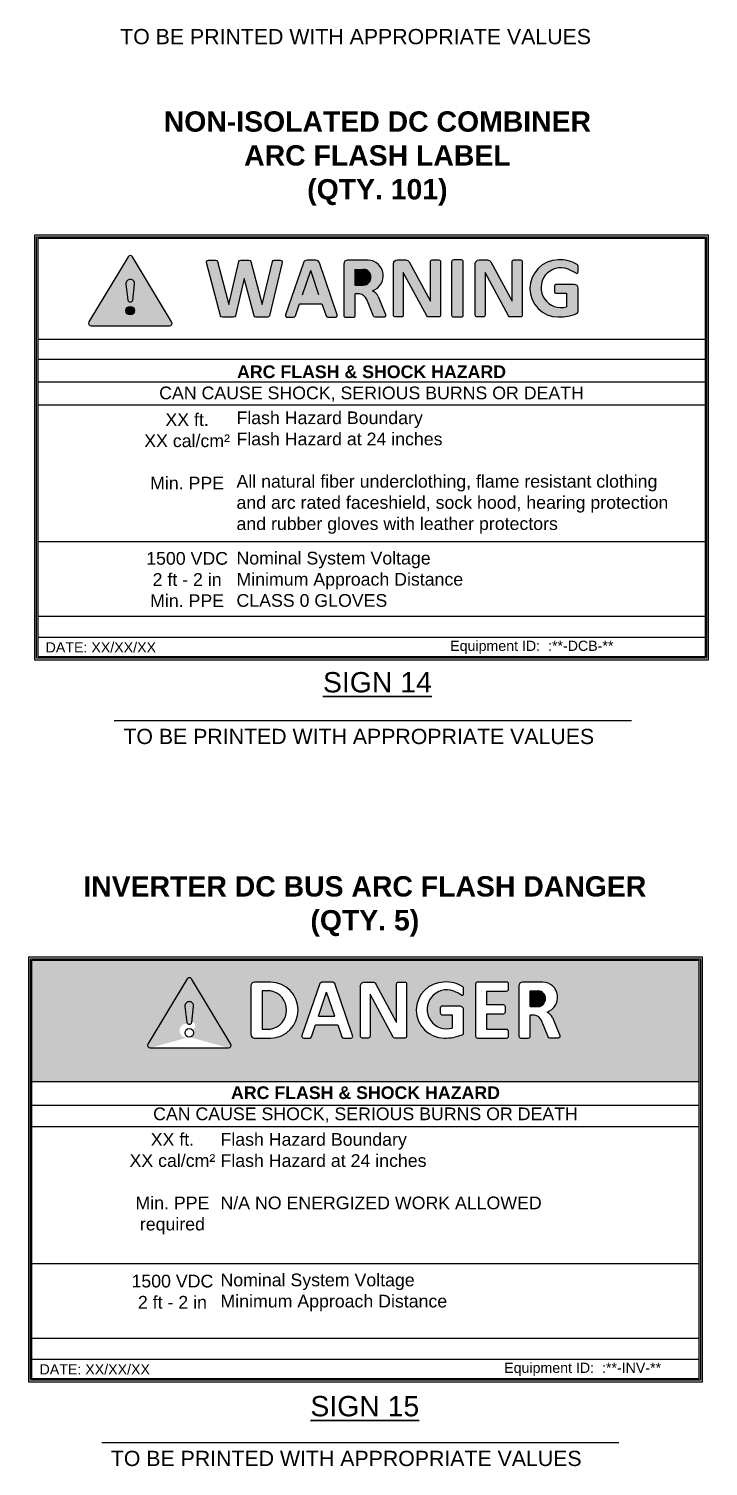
# Model space of a CAD drawing. Header units: feet. Extents: x -1522 to 1718, y -42 to 1309.
# Drawn here: x 1667.03 to 1670.94, y 1267.72 to 1275.98 of the extents above; entities that cross this region are included whole.
import ezdxf
from ezdxf.enums import TextEntityAlignment as Align

# ---------------------------------------------------------------- set-up
doc = ezdxf.new("R2010")
doc.units = ezdxf.units.FT
doc.header["$MEASUREMENT"] = 0
for name, color, linetype in [('ANNO-NOTE', 31, 'Continuous'), ('E-DETL', 7, 'Continuous'), ('G-ANNO-TEXT', 1, 'Continuous')]:
    doc.layers.add(name, color=color, linetype=linetype)
doc.styles.add('Strata 1_8', font='arial.ttf', dxfattribs={"height": 0.125})
doc.styles.add('Strata 3_32', font='arial.ttf', dxfattribs={"height": 0.09375})

# ---------------------------------------------------------------- blocks, each defined once
blk = doc.blocks.new('!')
at = {"color": 0}
for points in [[(-12.44763938310995, 15.19457651184812), (-12.68897185762393, 14.79386679357651, 0.5835277051761996), (-12.67558691006477, 14.77018054033408), (-12.19292196103682, 14.77018054033408, 0.5835277051761996), (-12.17953701347767, 14.79386679357651), (-12.42086948799164, 15.19457651184812, 0.5650934920842021)], [(-12.46109709578555, 15.02553026272227), (-12.44971901152084, 14.92733337236381, 0.3512251163769891), (-12.4342544355508, 14.91608612901144, 0.3512251163769887), (-12.41878985958076, 14.92733337236381), (-12.40741177531605, 15.02553026272227, 0.4292796023512654), (-12.4342544355508, 15.05498930455328, 0.4292796023512657)]]:
    blk.add_lwpolyline(points, format="xyb", close=True, dxfattribs=at)
blk.add_circle((-12.4342544355508, 14.86298015527347), 0.02642230596211448, dxfattribs=at)

msp = doc.modelspace()

# ---------------------------------------------------------------- hatches: boundary and pattern name
h = msp.add_hatch(color=256)
h.dxf.hatch_style = 1
h.paths.add_polyline_path([(1667.627070003746, 1274.667192791522, 0.5650934920842021), (1667.602069254066, 1274.667192791522), (1667.376685749252, 1274.292964826977, 0.5835277051761999), (1667.389186124095, 1274.270843930141), (1667.839953133716, 1274.270843930141, 0.5835277051761985), (1667.85245350856, 1274.292964826977)])
h.paths.add_polyline_path([(1667.629012195495, 1274.417610983123, -0.3512251163769934), (1667.61456962891, 1274.407107037768, -0.3512251163769851), (1667.600127062324, 1274.417610983123), (1667.589500922946, 1274.509318323201, -0.4292796023512577), (1667.61456962891, 1274.536830501615, -0.4292796023512729), (1667.639638334866, 1274.509318323201)], flags=16)
h.paths.add_polyline_path([(1667.639245760598, 1274.357510685214, -1), (1667.589893497214, 1274.357510685214, -1)], flags=16)
h = msp.add_hatch(color=256)
h.dxf.hatch_style = 1
h.paths.add_polyline_path([(1668.486808318317, 1274.633834201958, 0.4848352187946589), (1668.476021208724, 1274.647508493071), (1668.441881806444, 1274.647508493071, 0.3469508095474305), (1668.431094696847, 1274.638998967238), (1668.37208302048, 1274.392495830812), (1668.30701541324, 1274.639244834004, 0.3405612581913848), (1668.296290142203, 1274.647508493071), (1668.249777879835, 1274.647508493071, 0.3469508095474232), (1668.238990770242, 1274.638998967238), (1668.180059563911, 1274.392831969649), (1668.115080596337, 1274.639244834004, 0.3405612581913766), (1668.1043553253, 1274.647508493071), (1668.063935365746, 1274.647508493071, 0.4919124268131566), (1668.053210094709, 1274.633588335185), (1668.13377529052, 1274.32806946642, 0.3405612581913842), (1668.144500561557, 1274.319805807353), (1668.207738243429, 1274.319805807353, 0.3469508095474249), (1668.218525353022, 1274.328315333186), (1668.269685612689, 1274.542021590051), (1668.326104696731, 1274.32806946642, 0.3405612581913691), (1668.336829967768, 1274.319805807353), (1668.402881447219, 1274.319805807353, 0.3469508095474238), (1668.413668556816, 1274.328315333186)])
h = msp.add_hatch(color=256)
h.dxf.hatch_style = 1
h.paths.add_polyline_path([(1668.680833124232, 1274.647508493071), (1668.630043449441, 1274.647508493071, 0.321527449625395), (1668.609031194919, 1274.632438528402), (1668.507136617423, 1274.334486885141, 0.5143706367857402), (1668.517631773317, 1274.319805807353), (1668.55250812562, 1274.319805807353, 0.3215274496250227), (1668.563014252875, 1274.327340789691), (1668.586388648484, 1274.396381968857), (1668.716096629672, 1274.396381968857), (1668.739471025281, 1274.327340789691, 0.3215274496250233), (1668.74997715254, 1274.319805807353), (1668.793244800348, 1274.319805807353, 0.5143706367857402), (1668.803739956242, 1274.334486885141), (1668.701801292962, 1274.632567440384, 0.3198341797156803)])
h.paths.add_polyline_path([(1668.698719899501, 1274.447707785431), (1668.603765378659, 1274.447707785431), (1668.651242639076, 1274.587941830337)], flags=16)
h = msp.add_hatch(color=256)
h.dxf.hatch_style = 1
h.paths.add_polyline_path([(1668.981196468132, 1274.647508493071), (1668.863606416966, 1274.647508493071, 0.4142135623730887), (1668.841422600024, 1274.625324676125), (1668.841422600024, 1274.330811296611, 0.414213562373095), (1668.852514508497, 1274.319719388141), (1668.896391518549, 1274.319719388141, 0.4142135623730951), (1668.907483427021, 1274.330811296611), (1668.907483427021, 1274.45357665434), (1668.932262696191, 1274.45357665434, -0.2700858143856787), (1668.973572438965, 1274.42194213761), (1669.012124662204, 1274.326651348637, 0.3056018630329004), (1669.022406941443, 1274.319719388141), (1669.070898122143, 1274.319719388141, 0.5331213124278236), (1669.081163977764, 1274.335011611117), (1669.038364943175, 1274.43961537574, 0.1656677106191549), (1669.0062059144, 1274.472122218204, 0.8406290843556139)])
h.paths.add_polyline_path([(1668.907483427021, 1274.596297482057), (1668.955325032115, 1274.596297482057, -0.9167868988861881), (1668.954859980433, 1274.503872638349), (1668.907483427021, 1274.503872638349)], flags=16)
at = {"true_color": 0xff8000}
h = msp.add_hatch(color=30, dxfattribs=at)
h.dxf.hatch_style = 1
h.paths.add_polyline_path([(1668.907483427021, 1274.503872638349), (1668.954859980433, 1274.503872638349, 0.916786898886271), (1668.955325032115, 1274.596297482057), (1668.907483427021, 1274.596297482057)])
h = msp.add_hatch(color=256)
h.dxf.hatch_style = 1
h.paths.add_polyline_path([(1669.397369231865, 1274.637961888488, 0.414213562373095), (1669.386277323396, 1274.649053796958), (1669.34966968188, 1274.649053796958, 0.4142135623730951), (1669.338577773411, 1274.637961888488), (1669.338577773411, 1274.411985552134), (1669.216844415132, 1274.637410844632, 0.2755877858965014), (1669.197324888824, 1274.649053796958), (1669.149123144151, 1274.649053796958, 0.4142135623730951), (1669.126939327212, 1274.626869980012), (1669.126939327212, 1274.332356600505, 0.414213562373095), (1669.138031235685, 1274.321264692028), (1669.172205576451, 1274.321264692028, 0.4142135623730951), (1669.183297484917, 1274.332356600505), (1669.183297484917, 1274.577516986224), (1669.318534237453, 1274.327086168195, 0.2755877858965244), (1669.328294000603, 1274.321264692028), (1669.386277323396, 1274.321264692028, 0.4142135623730951), (1669.397369231865, 1274.332356600505)])
h = msp.add_hatch(color=256)
h.dxf.hatch_style = 1
h.paths.add_polyline_path([(1669.528070197292, 1274.637961888488, 0.4142135623730971), (1669.516978288819, 1274.649053796958), (1669.47220170909, 1274.649053796958, 0.4142135623730951), (1669.461109800617, 1274.637961888488), (1669.461109800617, 1274.332443019716, 0.414213562373095), (1669.47220170909, 1274.321351111247), (1669.516978288819, 1274.321351111247, 0.4142135623730951), (1669.528070197292, 1274.332443019716)])
h = msp.add_hatch(color=256)
h.dxf.hatch_style = 1
h.paths.add_polyline_path([(1669.866813073546, 1274.637961888488, 0.414213562373095), (1669.855721165073, 1274.649053796958), (1669.819113523565, 1274.649053796958, 0.4142135623730951), (1669.808021615092, 1274.637961888488), (1669.808021615092, 1274.411985552134), (1669.686288256809, 1274.637410844632, 0.2755877858965014), (1669.666768730502, 1274.649053796958), (1669.618566985831, 1274.649053796958, 0.4142135623730951), (1669.59638316889, 1274.626869980012), (1669.59638316889, 1274.332356600505, 0.414213562373095), (1669.607475077362, 1274.321264692028), (1669.641649418129, 1274.321264692028, 0.4142135623730951), (1669.652741326598, 1274.332356600505), (1669.652741326598, 1274.577516986224), (1669.787978079134, 1274.327086168195, 0.2755877858965244), (1669.797737842287, 1274.321264692028), (1669.855721165073, 1274.321264692028, 0.4142135623730951), (1669.866813073546, 1274.332356600505)])
h = msp.add_hatch(color=256)
h.dxf.hatch_style = 1
h.paths.add_polyline_path([(1670.072680953792, 1274.649053796958, 0.991455931191352), (1670.074092550072, 1274.321264692028, 0.1036643270414), (1670.17862912075, 1274.340272588473, 0.1992319266705913), (1670.187926868533, 1274.35093800089), (1670.187926868533, 1274.485860252781, 0.4142135623730952), (1670.165743051588, 1274.508044069727), (1670.062267744863, 1274.508044069727, 0.4142135623730951), (1670.05117583639, 1274.49695216125), (1670.05117583639, 1274.46844144909, 0.414213562373095), (1670.062267744863, 1274.457349540621), (1670.121020493018, 1274.457349540621), (1670.121020493018, 1274.380205647786, -1.401060763575967), (1670.129511165771, 1274.595634692071, -0.04549871222226169), (1670.176108880041, 1274.572470043174, 0.5646600172054975), (1670.187926868533, 1274.581060787276), (1670.187926868533, 1274.612862445777, 0.2084405245570952), (1670.182944467659, 1274.621996573615, 0.1570359095723354)])
h = msp.add_hatch(color=30, dxfattribs=at)
h.dxf.hatch_style = 1
h.paths.add_polyline_path([(1667.639638334866, 1274.509318323201, 0.4292796023512651), (1667.61456962891, 1274.536830501615, 0.4292796023512661), (1667.589500922946, 1274.509318323201), (1667.600127062324, 1274.417610983123, 0.3512251163769882), (1667.61456962891, 1274.407107037768, 0.3512251163769887), (1667.629012195495, 1274.417610983123)])
h = msp.add_hatch(color=30, dxfattribs=at)
h.dxf.hatch_style = 1
h.paths.add_polyline_path([(1668.651242639076, 1274.587941830337), (1668.603765378659, 1274.447707785431), (1668.698719899501, 1274.447707785431)])
h = msp.add_hatch(color=30, dxfattribs=at)
h.dxf.hatch_style = 1
h.paths.add_polyline_path([(1667.639245760598, 1274.357510685214, 1), (1667.589893497214, 1274.357510685214, 1)])
at = {"true_color": 0xff0000}
h = msp.add_hatch(color=1, dxfattribs=at)
h.dxf.hatch_style = 1
h.paths.add_polyline_path([(1667.049761249917, 1270.626799653458), (1667.049761249917, 1269.929653337159), (1670.881997370012, 1269.929653337159), (1670.881997370012, 1270.626799653458)])
edge = h.paths.add_edge_path(flags=16)
edge.add_arc((1669.978015783978, 1270.265878943784), 0.06960001973397013, 25.878581951200317, 63.505078572735215, ccw=False)
edge.add_line((1670.040636383284, 1270.296256950452), (1670.082652495404, 1270.193566701842))
edge.add_arc((1670.072574433016, 1270.189443223665), 0.01088900425914897, -90, 22.25211357300458, ccw=False)
edge.add_line((1670.072574433016, 1270.178554219404), (1670.02497030118, 1270.178554219404))
edge.add_arc((1670.02497030118, 1270.189443223665), 0.01088900425913208, 202.0270003182623, 270.00000000001745, ccw=False)
edge.add_line((1670.014876115609, 1270.185359373586), (1669.977029127946, 1270.278907008754))
edge.add_arc((1669.930102771908, 1270.259635063069), 0.05072958487670892, 22.32721554701731, 82.78384653012439)
edge.add_line((1669.936475064042, 1270.309962835468), (1669.912149081883, 1270.309962835468))
edge.add_line((1669.912149081887, 1270.309962835468), (1669.912149081887, 1270.18944322366))
edge.add_arc((1669.901260077622, 1270.189443223665), 0.01088900425913872, -89.99999999998249, 1.750777300912887e-11, ccw=False)
edge.add_line((1669.901260077622, 1270.178554219404), (1669.858185709441, 1270.178554219404))
edge.add_arc((1669.858185709443, 1270.189443223665), 0.01088900425915199, 179.9999999999825, 269.99999999998255, ccw=False)
edge.add_line((1669.847296705182, 1270.189443223665), (1669.847296705182, 1270.478569071775))
edge.add_arc((1669.869074713704, 1270.478569071768), 0.02177800851829735, 90, 179.9999999999913, ccw=False)
edge.add_line((1669.869074713704, 1270.50034708029), (1669.984513690801, 1270.50034708029))
edge.add_arc((1669.981769025049, 1270.412116224113), 0.08827353608084774, -71.98731128699501, 88.21823028744979, ccw=False)
edge = h.paths.add_edge_path(flags=0)
edge.add_line((1669.958658976302, 1270.359338755362), (1669.912149081883, 1270.359338755362))
edge.add_line((1669.912149081887, 1270.359338755362), (1669.912149081887, 1270.450072871988))
edge.add_line((1669.912149081887, 1270.450072871986), (1669.959115520805, 1270.450072871986))
edge.add_arc((1669.954940788008, 1270.404725670974), 0.04553896170644657, -85.31667165561151, 84.74008914864658, ccw=False)
edge = h.paths.add_edge_path(flags=16)
edge.add_line((1669.776794057067, 1270.448661561079), (1669.663124809555, 1270.448661561079))
edge.add_line((1669.663124809555, 1270.448661561079), (1669.663124809555, 1270.369320735854))
edge.add_line((1669.663124809555, 1270.369320735851), (1669.759311630837, 1270.369320735851))
edge.add_arc((1669.759311630838, 1270.35843173159), 0.0108890042591354, -1.750777300912887e-11, 90, ccw=False)
edge.add_line((1669.770200635096, 1270.35843173159), (1669.770200635096, 1270.329256825))
edge.add_arc((1669.759311630838, 1270.329256825003), 0.0108890042591354, -90, 0, ccw=False)
edge.add_line((1669.759311630838, 1270.318367820742), (1669.663124809555, 1270.318367820742))
edge.add_line((1669.663124809555, 1270.318367820742), (1669.663124809555, 1270.22810780078))
edge.add_line((1669.663124809555, 1270.228107800779), (1669.776794057067, 1270.228107800779))
edge.add_arc((1669.776794057067, 1270.217218796518), 0.01088900425913872, 0, 90, ccw=False)
edge.add_line((1669.787683061328, 1270.217218796518), (1669.787683061328, 1270.18944322366))
edge.add_arc((1669.776794057067, 1270.189443223665), 0.01088900425913872, -89.99999999998249, 1.750777300912887e-11, ccw=False)
edge.add_line((1669.776794057067, 1270.178554219404), (1669.609129156191, 1270.178554219404))
edge.add_arc((1669.609129156193, 1270.189443223665), 0.01088900425913872, 179.9999999999825, 269.99999999998255, ccw=False)
edge.add_line((1669.598240151929, 1270.189443223665), (1669.598240151929, 1270.489458076035))
edge.add_arc((1669.609129156193, 1270.489458076036), 0.01088900425913872, 90.00000000001751, 180.0000000000175, ccw=False)
edge.add_line((1669.609129156193, 1270.50034708029), (1669.776794057069, 1270.50034708029))
edge.add_arc((1669.776794057067, 1270.489458076036), 0.01088900425913872, -1.750777300912887e-11, 89.99999999998249, ccw=False)
edge.add_line((1669.787683061328, 1270.489458076036), (1669.787683061328, 1270.45955056534))
edge.add_arc((1669.776794057067, 1270.459550565333), 0.0108890042591354, -90, 0, ccw=False)
edge = h.paths.add_edge_path(flags=16)
edge.add_line((1669.530005195535, 1270.340138834595), (1669.530005195535, 1270.207684714612))
edge.add_arc((1669.512824524802, 1270.213448495108), 0.01812171659472405, 296.38395404741226, 341.45439989246427, ccw=False)
edge.add_arc((1669.425047526303, 1270.432716493268), 0.254253070150118, 268.4687310041255, 292.1422853785791, ccw=False)
edge.add_arc((1669.418940994157, 1270.339456595429), 0.1609038458408837, 90.73837430910271, 269.7551015762806, ccw=False)
edge.add_arc((1669.429746583563, 1270.31898802721), 0.1818157793182544, 58.363567936785216, 94.062008043687, ccw=False)
edge.add_arc((1669.517271928933, 1270.463689689007), 0.01278313972927625, 5.062831684109085, 52.15953142980521, ccw=False)
edge.add_line((1669.530005195535, 1270.464817777268), (1669.530005195535, 1270.43216199908))
edge.add_arc((1669.521660897302, 1270.432879932697), 0.008375126364284363, 247.11083023775342, 355.0824489666762, ccw=False)
edge.add_arc((1669.370835861191, 1270.185700144872), 0.2812814338966109, 58.35693592699909, 68.77728622288635)
edge.add_arc((1669.432150624605, 1270.343593327219), 0.1119009236724651, 68.77729214339439, 286.708663276407)
edge.add_line((1669.464322737927, 1270.236416968618), (1669.464322737927, 1270.312149668709))
edge.add_line((1669.464322737927, 1270.312149668715), (1669.406644753425, 1270.312149668715))
edge.add_arc((1669.406644753421, 1270.323038672969), 0.01088900425915199, 179.9999999999825, 269.99999999998255, ccw=False)
edge.add_line((1669.395755749163, 1270.323038672969), (1669.395755749163, 1270.35102783885))
edge.add_arc((1669.406644753421, 1270.351027838856), 0.01088900425914867, 90, 180.0000000000175, ccw=False)
edge.add_line((1669.406644753421, 1270.36191684311), (1669.508227187012, 1270.36191684311))
edge.add_arc((1669.508227187012, 1270.340138834595), 0.02177800851829403, 0, 90, ccw=False)
edge = h.paths.add_edge_path(flags=16)
edge.add_arc((1669.191681554086, 1270.189443223665), 0.01088900425915199, -89.99999999998249, 1.750777300912887e-11, ccw=False)
edge.add_line((1669.191681554086, 1270.178554219404), (1669.134758919857, 1270.178554219404))
edge.add_arc((1669.134758919852, 1270.189443223665), 0.01088900425913872, 208.3697744582106, 270.00000000001745, ccw=False)
edge.add_line((1669.125177691985, 1270.184269203338), (1668.992414824517, 1270.430118891987))
edge.add_line((1668.992414824519, 1270.430118891992), (1668.992414824519, 1270.189443223666))
edge.add_arc((1668.981525820258, 1270.189443223665), 0.01088900425914867, 270, 359.99999999998255, ccw=False)
edge.add_line((1668.981525820258, 1270.178554219404), (1668.947976630493, 1270.178554219404))
edge.add_arc((1668.947976630494, 1270.189443223665), 0.01088900425915199, 179.9999999999825, 269.99999999998255, ccw=False)
edge.add_line((1668.937087626236, 1270.189443223665), (1668.937087626236, 1270.478569071775))
edge.add_arc((1668.958865634755, 1270.478569071768), 0.02177800851829735, 90, 179.9999999999913, ccw=False)
edge.add_line((1668.958865634755, 1270.50034708029), (1669.006185625211, 1270.50034708029))
edge.add_arc((1669.00618562521, 1270.478569071768), 0.02177800851830398, 28.369774458228278, 90.00000000000881, ccw=False)
edge.add_line((1669.025348080944, 1270.488917112415), (1669.144854571668, 1270.267615523376))
edge.add_line((1669.14485457167, 1270.267615523378), (1669.14485457167, 1270.489458076029))
edge.add_arc((1669.155743575928, 1270.489458076036), 0.01088900425914867, 90, 180, ccw=False)
edge.add_line((1669.155743575928, 1270.50034708029), (1669.191681554083, 1270.50034708029))
edge.add_arc((1669.191681554086, 1270.489458076036), 0.01088900425915199, -1.750777300912887e-11, 89.99999999998249, ccw=False)
edge.add_line((1669.202570558344, 1270.489458076036), (1669.202570558344, 1270.189443223667))
edge = h.paths.add_edge_path(flags=16)
edge.add_line((1668.611411421309, 1270.178554219404), (1668.645649780717, 1270.178554219404))
edge.add_arc((1668.645649780716, 1270.189443223665), 0.01088900425914867, 270, 341.2960942470835)
edge.add_line((1668.655963719455, 1270.185951364349), (1668.67891052739, 1270.253729573662))
edge.add_line((1668.678910527389, 1270.253729573661), (1668.806245761294, 1270.253729573661))
edge.add_line((1668.806245761294, 1270.253729573661), (1668.829192569229, 1270.185951364349))
edge.add_arc((1668.839506507964, 1270.189443223665), 0.01088900425915201, 198.7039057529495, 270)
edge.add_line((1668.839506507964, 1270.178554219404), (1668.881982660966, 1270.178554219404))
edge.add_arc((1668.881982660969, 1270.189443223665), 0.01088900425915199, 270, 378.879837520781)
edge.add_line((1668.892285829039, 1270.192966736328), (1668.792211929086, 1270.485594505848))
edge.add_arc((1668.771627330934, 1270.478484233418), 0.02177800851829375, 19.0557883172336, 90)
edge.add_line((1668.771627330934, 1270.500262241941), (1668.721766751345, 1270.500262241941))
edge.add_arc((1668.721766751347, 1270.478484233418), 0.02177800851829403, 90, 161.2960942470393)
edge.add_line((1668.701138873865, 1270.485467952042), (1668.601108253237, 1270.192966736323))
edge.add_arc((1668.611411421309, 1270.189443223665), 0.01088900425914992, 161.120162479252, 270)
h.paths.add_polyline_path([(1668.789186903534, 1270.304116487393), (1668.695969385146, 1270.304116487393), (1668.742578144342, 1270.441785231792)], flags=0)
edge = h.paths.add_edge_path(flags=16)
edge.add_line((1668.421374498703, 1270.178554219404), (1668.328550614783, 1270.178554219404))
edge.add_arc((1668.328550614784, 1270.200332227919), 0.02177800851829735, 180.0000000000087, 270, ccw=False)
edge.add_line((1668.306772606262, 1270.200332227919), (1668.306772606262, 1270.47856907177))
edge.add_arc((1668.328550614784, 1270.478569071768), 0.02177800851829735, 90, 179.9999999999913, ccw=False)
edge.add_line((1668.328550614784, 1270.50034708029), (1668.421374498704, 1270.50034708029))
edge.add_arc((1668.417706623204, 1270.339450649843), 0.1609382323757249, -88.69408294328349, 88.69408294328349, ccw=False)
edge = h.paths.add_edge_path(flags=0)
edge.add_line((1668.420737826444, 1270.2295700147), (1668.371749495102, 1270.2295700147))
edge.add_line((1668.371749495102, 1270.2295700147), (1668.371749495102, 1270.449331284993))
edge.add_line((1668.371749495102, 1270.449331284995), (1668.420737826443, 1270.449331284995))
edge.add_arc((1668.401017141743, 1270.339450649843), 0.1116362816707246, -79.82523709374772, 79.82523709374772, ccw=False)
edge = h.paths.add_edge_path(flags=16)
edge.add_line((1668.179188400984, 1270.122199290082), (1667.728421391358, 1270.122199290082))
edge.add_arc((1667.728421391359, 1270.136791678734), 0.01459238865299536, 148.9410172079922, 270, ccw=False)
edge.add_line((1667.715921016515, 1270.144320186911), (1667.941304521328, 1270.518548151458))
edge.add_arc((1667.953804896169, 1270.511019643279), 0.01459238865299608, 31.05898279201898, 148.9410172079811, ccw=False)
edge.add_line((1667.966305271013, 1270.518548151463), (1668.191688775825, 1270.144320186915))
edge.add_arc((1668.179188400984, 1270.136791678734), 0.01459238865299437, -90, 31.058982792007782, ccw=False)
edge = h.paths.add_edge_path(flags=0)
edge.add_line((1667.978873602133, 1270.360673683134), (1667.968247462759, 1270.268966343062))
edge.add_arc((1667.954471844459, 1270.272726357455), 0.01427954367934035, 267.32293760206926, 344.73316138018583, ccw=False)
edge.add_arc((1667.953137947883, 1270.272726357455), 0.0142795436793473, 195.2668386199461, 272.6770623958107, ccw=False)
edge.add_line((1667.939362329584, 1270.268966343064), (1667.92873619021, 1270.360673683136))
edge.add_arc((1667.954340234352, 1270.362520855509), 0.02567058866001011, 91.1949411234346, 184.1263847761461, ccw=False)
edge.add_arc((1667.953269557991, 1270.362520855509), 0.02567058866002175, -4.126384776122393, 88.80505887678049, ccw=False)
edge = h.paths.add_edge_path(flags=0)
edge.add_arc((1667.953804896169, 1270.208866045155), 0.02467613169327638, 0, 360)
h = msp.add_hatch(color=1, dxfattribs=at)
h.dxf.hatch_style = 1
h.paths.add_polyline_path([(1667.715921016515, 1270.144320186911, 0.5835277051761988), (1667.728421391359, 1270.122199290082), (1667.953804896169, 1270.184189913466, -1.504682447519504), (1667.953287073335, 1270.258447592473, -0.3410683068069452), (1667.939362329584, 1270.268966343064), (1667.928992202636, 1270.358464205367, -0.9909951817560143), (1667.979610733466, 1270.367035387221), (1667.967322588385, 1270.271082781625, -1.400237043736907), (1667.953547196114, 1270.233540831191, -1.005235422047845), (1667.953804896169, 1270.184189913466), (1668.179188400984, 1270.122199290082, 0.5835277051761947), (1668.191688775827, 1270.144320186911), (1667.966305271013, 1270.518548151463, 0.5650934920842025), (1667.94130452133, 1270.518548151463)])
h = msp.add_hatch(color=1, dxfattribs=at)
h.dxf.hatch_style = 1
h.paths.add_polyline_path([(1667.940287203957, 1270.271082781625, 0.9609664766857464), (1667.968742266476, 1270.273236674125), (1667.978873602133, 1270.360673683134, 0.4292796023512655), (1667.953804896169, 1270.388185861549, 0.4551860429168517), (1667.928992202636, 1270.358464205367)])
h = msp.add_hatch(color=1, dxfattribs=at)
h.dxf.hatch_style = 1
h.paths.add_polyline_path([(1668.371749495102, 1270.447182094859), (1668.371749495102, 1270.231719204828, 1.30791829898307)])
h = msp.add_hatch(color=1, dxfattribs=at)
h.dxf.hatch_style = 1
h.paths.add_polyline_path([(1668.695969385146, 1270.304116487393), (1668.789186903534, 1270.304116487393), (1668.742578144342, 1270.441785231792)])
h = msp.add_hatch(color=1, dxfattribs=at)
h.dxf.hatch_style = 1
h.paths.add_polyline_path([(1669.912149081887, 1270.359338755362), (1669.958658976302, 1270.359338755362, 0.9167868988863644), (1669.9591155208, 1270.450072871986), (1669.912149081887, 1270.450072871986)])

# ---------------------------------------------------------------- linework, layer by layer
for points in [[(1668.269685612689, 1274.542021590059), (1668.218525353022, 1274.3283153332, -0.3469508095474652), (1668.207738243429, 1274.31980580736), (1668.144500561557, 1274.31980580736, -0.3405612581914016), (1668.13377529052, 1274.328069466427), (1668.053210094709, 1274.633588335192, -0.4919124268132005), (1668.063935365746, 1274.647508493078), (1668.1043553253, 1274.647508493078, -0.3405612581914016), (1668.115080596337, 1274.639244834018), (1668.180059563911, 1274.392831969656), (1668.238990770242, 1274.638998967245, -0.3469508095474652), (1668.249777879835, 1274.647508493078), (1668.296290142203, 1274.647508493078, -0.3405612581914016), (1668.30701541324, 1274.639244834018), (1668.37208302048, 1274.392495830819), (1668.431094696847, 1274.638998967245, -0.3469508095474652), (1668.441881806444, 1274.647508493078), (1668.476021208724, 1274.647508493078, -0.4848352187947242), (1668.486808318317, 1274.633834201965), (1668.413668556816, 1274.3283153332, -0.3469508095474652), (1668.402881447219, 1274.31980580736), (1668.336829967768, 1274.31980580736, -0.3405612581914016), (1668.326104696731, 1274.328069466427)], [(1669.183297484917, 1274.577516986231), (1669.183297484917, 1274.332356600512, -0.414213562373095), (1669.172205576451, 1274.321264692043), (1669.138031235685, 1274.321264692043, -0.414213562373095), (1669.126939327212, 1274.332356600512), (1669.126939327212, 1274.626869980019, -0.414213562373095), (1669.149123144151, 1274.649053796965), (1669.197324888824, 1274.649053796965, -0.2755877858965017), (1669.216844415132, 1274.637410844639), (1669.338577773411, 1274.411985552141), (1669.338577773411, 1274.637961888496, -0.414213562373095), (1669.34966968188, 1274.649053796965), (1669.386277323396, 1274.649053796965, -0.414213562373095), (1669.397369231865, 1274.637961888496), (1669.397369231865, 1274.332356600512, -0.414213562373095), (1669.386277323396, 1274.321264692043), (1669.328294000603, 1274.321264692043, -0.275587785896555), (1669.318534237453, 1274.327086168202)], [(1669.461109800617, 1274.637961888496), (1669.461109800617, 1274.332443019731, 0.414213562373095), (1669.47220170909, 1274.321351111254), (1669.516978288819, 1274.321351111254, 0.414213562373095), (1669.528070197292, 1274.332443019731), (1669.528070197292, 1274.637961888496, 0.414213562373095), (1669.516978288819, 1274.649053796965), (1669.47220170909, 1274.649053796965, 0.414213562373095)], [(1669.652741326598, 1274.577516986231), (1669.652741326598, 1274.332356600512, -0.414213562373095), (1669.641649418129, 1274.321264692043), (1669.607475077362, 1274.321264692043, -0.414213562373095), (1669.59638316889, 1274.332356600512), (1669.59638316889, 1274.626869980019, -0.414213562373095), (1669.618566985831, 1274.649053796965), (1669.666768730502, 1274.649053796965, -0.2755877858965017), (1669.686288256809, 1274.637410844639), (1669.808021615092, 1274.411985552141), (1669.808021615092, 1274.637961888496, -0.414213562373095), (1669.819113523565, 1274.649053796965), (1669.855721165073, 1274.649053796965, -0.414213562373095), (1669.866813073546, 1274.637961888496), (1669.866813073546, 1274.332356600512, -0.414213562373095), (1669.855721165073, 1274.321264692043), (1669.797737842287, 1274.321264692043, -0.275587785896555), (1669.787978079134, 1274.327086168202)]]:
    msp.add_lwpolyline(points, format="xyb", close=True)
for points in [[(1668.716096629672, 1274.396381968864), (1668.739471025281, 1274.327340789699, 0.3215274496250931), (1668.74997715254, 1274.31980580736), (1668.793244800348, 1274.31980580736, 0.513400270700037), (1668.803750927611, 1274.334454641975), (1668.701845378746, 1274.632438528409, 0.3215274496250078), (1668.680833124232, 1274.647508493078), (1668.630043449441, 1274.647508493078, 0.3215274496250168), (1668.609031194919, 1274.632438528409), (1668.507125646054, 1274.334454641975, 0.513400270700037), (1668.517631773317, 1274.31980580736), (1668.55250812562, 1274.31980580736, 0.3215274496250931), (1668.563014252875, 1274.327340789699), (1668.586388648484, 1274.396381968864)], [(1668.981196468132, 1274.647508493078), (1668.863606416966, 1274.647508493078, 0.4142135623730806), (1668.841422600024, 1274.625324676133), (1668.841422600024, 1274.330811296625, 0.414213562373095), (1668.852514508497, 1274.319719388149), (1668.896391518549, 1274.319719388149, 0.414213562373095), (1668.907483427021, 1274.330811296625), (1668.907483427021, 1274.453576654348)], [(1669.038364943175, 1274.439615375747), (1669.081163977764, 1274.335011611124, -0.533121312427826), (1669.070898122143, 1274.319719388149), (1669.022406941443, 1274.319719388149, -0.3056018630328972), (1669.012124662204, 1274.326651348644), (1668.973572438965, 1274.421942137617)], [(1670.187926868533, 1274.350938000897), (1670.187926868533, 1274.485860252788, 0.4142135623730806), (1670.165743051588, 1274.508044069734), (1670.062267744863, 1274.508044069734, 0.414213562373095), (1670.05117583639, 1274.496952161257), (1670.05117583639, 1274.468441449098, 0.414213562373095), (1670.062267744863, 1274.457349540628), (1670.121020493018, 1274.457349540628), (1670.121020493018, 1274.380205647793)]]:
    msp.add_lwpolyline(points, format="xyb")
for points in [[(1668.907483427021, 1274.503872638356), (1668.907483427021, 1274.596297482064)], [(1670.187926868533, 1274.579598164309), (1670.187926868533, 1274.612862445792)], [(1668.603765378659, 1274.447707785438), (1668.651242639076, 1274.587941830344)], [(1668.698719899501, 1274.447707785438), (1668.651242639076, 1274.587941830344)], [(1668.907483427021, 1274.503872638356), (1668.954859980433, 1274.503872638356)], [(1668.932262696191, 1274.453576654348), (1668.907483427021, 1274.453576654348)], [(1668.586388648484, 1274.396381968864), (1668.716096629672, 1274.396381968864)], [(1667.084625654836, 1274.194274365203), (1670.916861774931, 1274.194274365203)], [(1667.049761249917, 1269.929653337166), (1670.881997370012, 1269.929653337166)]]:
    msp.add_lwpolyline(points)
at = {"color": 1, "true_color": 0xff0000}
for points in [[(1668.306772606262, 1270.478569071783), (1668.306772606262, 1270.200332227926, 0.414213562373095), (1668.328550614784, 1270.178554219411), (1668.421374498703, 1270.178554219411, 0.9774633063277478), (1668.421374498703, 1270.500347080298), (1668.328550614784, 1270.500347080298, 0.414213562373095)], [(1668.992414824519, 1270.430118891999), (1668.992414824519, 1270.189443223672, -0.414213562373095), (1668.981525820258, 1270.178554219411), (1668.947976630494, 1270.178554219411, -0.414213562373095), (1668.937087626236, 1270.189443223672), (1668.937087626236, 1270.478569071783, -0.414213562373095), (1668.958865634755, 1270.500347080298), (1669.00618562521, 1270.500347080298, -0.2755877858965017), (1669.025348080944, 1270.48891711243), (1669.14485457167, 1270.267615523392), (1669.14485457167, 1270.489458076044, -0.414213562373095), (1669.155743575928, 1270.500347080298), (1669.191681554086, 1270.500347080298, -0.414213562373095), (1669.202570558344, 1270.489458076044), (1669.202570558344, 1270.189443223672, -0.414213562373095), (1669.191681554086, 1270.178554219411), (1669.134758919852, 1270.178554219411, -0.275587785896555), (1669.125177691985, 1270.184269203345)], [(1669.663124809555, 1270.318367820749), (1669.759311630838, 1270.318367820749, 0.414213562373095), (1669.770200635096, 1270.32925682501), (1669.770200635096, 1270.358431731597, 0.414213562373095), (1669.759311630838, 1270.369320735858), (1669.663124809555, 1270.369320735858), (1669.663124809555, 1270.448661561087), (1669.776794057067, 1270.448661561087, 0.4142135623731974), (1669.787683061328, 1270.459550565341), (1669.787683061328, 1270.489458076044, 0.414213562373095), (1669.776794057067, 1270.500347080298), (1669.609129156193, 1270.500347080298, 0.4142135623730639), (1669.598240151929, 1270.489458076044), (1669.598240151929, 1270.189443223672, 0.414213562373095), (1669.609129156193, 1270.178554219411), (1669.776794057067, 1270.178554219411, 0.414213562373095), (1669.787683061328, 1270.189443223672), (1669.787683061328, 1270.217218796533, 0.4142135623731974), (1669.776794057067, 1270.228107800786), (1669.663124809555, 1270.228107800786)], [(1668.371749495102, 1270.449331285002), (1668.371749495102, 1270.229570014707), (1668.420737826444, 1270.229570014707, 0.8365040559561081), (1668.420737826444, 1270.449331285002)]]:
    msp.add_lwpolyline(points, format="xyb", close=True, dxfattribs=at)
for points in [[(1668.806245761294, 1270.253729573676), (1668.829192569228, 1270.185951364357, 0.3215274496250931), (1668.839506507964, 1270.178554219411), (1668.881982660969, 1270.178554219411, 0.513400270700037), (1668.892296599708, 1270.192935082981), (1668.792255208409, 1270.485467952049, 0.3215274496250078), (1668.771627330934, 1270.500262241948), (1668.721766751347, 1270.500262241948, 0.3215274496250168), (1668.701138873865, 1270.485467952049), (1668.601097482569, 1270.192935082981, 0.513400270700037), (1668.611411421309, 1270.178554219411), (1668.645649780716, 1270.178554219411, 0.3215274496250931), (1668.655963719455, 1270.185951364357), (1668.678910527389, 1270.253729573676)], [(1669.984513690797, 1270.500347080298), (1669.869074713704, 1270.500347080298, 0.4142135623730806), (1669.847296705182, 1270.478569071783), (1669.847296705182, 1270.189443223672, 0.414213562373095), (1669.858185709443, 1270.178554219411), (1669.901260077622, 1270.178554219411, 0.414213562373095), (1669.912149081887, 1270.189443223672), (1669.912149081887, 1270.309962835482)], [(1669.530005195535, 1270.207684714623), (1669.530005195535, 1270.340138834602, 0.4142135623730806), (1669.508227187012, 1270.361916843117), (1669.406644753421, 1270.361916843117, 0.414213562373095), (1669.395755749163, 1270.351027838863), (1669.395755749163, 1270.323038672977, 0.414213562373095), (1669.406644753421, 1270.312149668723), (1669.464322737927, 1270.312149668723), (1669.464322737927, 1270.236416968625)], [(1670.040636383284, 1270.296256950459), (1670.082652495406, 1270.193566701847, -0.533121312427826), (1670.072574433016, 1270.178554219411), (1670.02497030118, 1270.178554219411, -0.3056018630328972), (1670.014876115609, 1270.1853593736), (1669.977029127949, 1270.278907008767)]]:
    msp.add_lwpolyline(points, format="xyb", dxfattribs=at)
for points in [[(1668.695969385146, 1270.304116487408), (1668.742578144342, 1270.441785231799)], [(1668.789186903534, 1270.304116487408), (1668.742578144342, 1270.441785231799)], [(1669.530005195535, 1270.432161999094), (1669.530005195535, 1270.464817777282)], [(1669.912149081887, 1270.359338755369), (1669.912149081887, 1270.450072871993)], [(1669.912149081887, 1270.450072871993), (1669.9591155208, 1270.450072871993)], [(1668.695969385146, 1270.304116487408), (1668.789186903534, 1270.304116487408)], [(1669.912149081887, 1270.359338755369), (1669.958658976302, 1270.359338755369)], [(1669.936475064042, 1270.309962835482), (1669.912149081887, 1270.309962835482)], [(1668.678910527389, 1270.253729573676), (1668.806245761294, 1270.253729573676)]]:
    msp.add_lwpolyline(points, dxfattribs=at)
for centre, radius, start, end in [((1668.951072507924, 1274.550105287532), 0.04638752847356552, 274.6833282665364, 84.74008920110087), ((1668.978400658656, 1274.557633555224), 0.08991841304614637, 288.0126886298402, 88.21823032513383), ((1670.07479311206, 1274.485165300873), 0.1639021060375633, 90.73837428707064, 269.7551016524184), ((1670.088248888951, 1274.489379115962), 0.1139860701378292, 68.75447087418804, 286.708663315444), ((1670.08580005134, 1274.464315324162), 0.1852037096154291, 58.36356797505349, 94.06200798635315), ((1670.025791620275, 1274.328543757917), 0.286522793560323, 58.35694190878902, 68.76821323759962), ((1670.174956331997, 1274.611713336882), 0.01302133900188218, 5.062831758302914, 52.15953149716244), ((1670.179427083796, 1274.580329475792), 0.008531187320376813, 247.1108302964417, 355.082448920083), ((1668.925771663642, 1274.402311081139), 0.0516748730041277, 22.32721550390681, 82.78384658803377), ((1668.974577480203, 1274.408671309472), 0.07089693695658032, 25.87858194828256, 63.50507849733076), ((1670.170426055545, 1274.356809182892), 0.01845939417650418, 296.3839540763351, 341.454399840999), ((1670.081013432493, 1274.580162990859), 0.2589907869904448, 268.4687310227188, 292.142285356584)]:
    msp.add_arc(centre, radius, start, end)
for centre, radius, start, end in [((1669.418940994157, 1270.339456595436), 0.1609038458408836, 90.73837428707064, 269.7551016524184), ((1669.429746583563, 1270.318988027218), 0.1818157793182424, 58.36356797505349, 94.06200798635315), ((1669.517271928933, 1270.463689689014), 0.0127831397292757, 5.062831758302914, 52.15953149716244), ((1669.981769025049, 1270.41211622412), 0.08827353608084929, 288.0126886298402, 88.21823032513383), ((1669.432150624605, 1270.343593327233), 0.1119009236724637, 68.75447087418804, 286.708663315444), ((1669.370835886351, 1270.185700129382), 0.2812814338966679, 58.35694190878902, 68.76821323759962), ((1669.521660897302, 1270.432879932704), 0.008375126364288535, 247.1108302964417, 355.082448920083), ((1669.954940788008, 1270.404725670988), 0.0455389617064444, 274.6833282665364, 84.74008920110087), ((1669.930102771908, 1270.259635063077), 0.0507295848767058, 22.32721550390681, 82.78384658803377), ((1669.978015783978, 1270.265878943798), 0.06960001973396264, 25.87858194828256, 63.50507849733076), ((1669.425047526303, 1270.432716493276), 0.2542530701501118, 268.4687310227188, 292.142285356584), ((1669.512824524802, 1270.213448495116), 0.01812171659473137, 296.3839540763351, 341.454399840999)]:
    msp.add_arc(centre, radius, start, end, dxfattribs=at)
at = {"layer": 'E-DETL'}
for p, q in [((1667.523060659867, 1272.002883892949), (1670.493615208659, 1272.002883892949)), ((1667.450902430101, 1267.85511553251), (1670.421456978886, 1267.85511553251))]:
    msp.add_line(p, q, dxfattribs=at)
for points in [[(1667.066282878619, 1274.792910790128), (1670.935204551148, 1274.792910790128), (1670.935204551148, 1272.350051454813), (1667.066282878619, 1272.350051454813)], [(1667.076829760234, 1274.78236390851), (1670.924657669533, 1274.78236390851), (1670.924657669533, 1272.360598336431), (1667.076829760234, 1272.360598336431)], [(1667.084625654836, 1274.774568013911), (1670.916861774931, 1274.774568013911), (1670.916861774931, 1272.368394231037), (1667.084625654836, 1272.368394231037)], [(1667.031418473696, 1270.645142429689), (1670.900340146229, 1270.645142429689), (1670.900340146229, 1268.202283094374), (1667.031418473696, 1268.202283094374)], [(1667.041965355311, 1270.634595548071), (1670.88979326461, 1270.634595548071), (1670.88979326461, 1268.212829975992), (1667.041965355311, 1268.212829975992)], [(1667.049761249917, 1270.626799653465), (1670.881997370012, 1270.626799653465), (1670.881997370012, 1268.220625870591), (1667.049761249917, 1268.220625870591)]]:
    msp.add_lwpolyline(points, close=True, dxfattribs=at)
for points in [[(1667.084625654836, 1274.079633977773), (1670.916861774931, 1274.079633977773)], [(1667.084625654836, 1273.947792512051), (1670.916861774931, 1273.947792512051)], [(1667.084625654836, 1273.816236722806), (1670.916861774931, 1273.816236722806)], [(1667.084625654836, 1273.032099200062), (1670.916861774931, 1273.032099200062)], [(1667.084625654836, 1272.601828653452), (1670.916861774931, 1272.601828653452)], [(1667.084625654836, 1272.481487777265), (1670.916861774931, 1272.481487777265)], [(1667.049761249917, 1269.79387737673), (1670.881997370012, 1269.79387737673)], [(1667.049761249917, 1269.670667965452), (1670.881997370012, 1269.670667965452)], [(1667.049761249917, 1268.884330839624), (1670.881997370012, 1268.884330839624)], [(1667.049761249917, 1268.454060293013), (1670.881997370012, 1268.454060293013)], [(1667.049761249917, 1268.333719416819), (1670.881997370012, 1268.333719416819)]]:
    msp.add_lwpolyline(points, dxfattribs=at)

# ---------------------------------------------------------------- block references
at = {"layer": 'ANNO-NOTE', "xscale": 0.933912873791491, "yscale": 0.933912873791491, "zscale": 0.933912873791491}
msp.add_blockref('!', (1679.227079922268, 1260.476782175304), dxfattribs=at)
at = {"layer": 'ANNO-NOTE', "color": 1, "true_color": 0xff0000, "xscale": 0.933912873791491, "yscale": 0.933912873791491, "zscale": 0.933912873791491}
msp.add_blockref('!', (1679.566315189531, 1256.328137535252), dxfattribs=at)

# ---------------------------------------------------------------- texts
at = {"layer": 'G-ANNO-TEXT', "lineweight": 30, "style": 'Strata 1_8'}
for s, p in [('%%USIGN 14', (1669.034376343363, 1272.281127365582)), ('%%USIGN 15', (1668.962218113589, 1268.122361582477))]:
    msp.add_text(s, height=0.1167391092239364, dxfattribs=at).set_placement(p, align=Align.TOP_CENTER)
at = {"layer": 'G-ANNO-TEXT'}
for s, width, insert, char_height, attachment_point, style in [('TO BE PRINTED WITH APPROPRIATE VALUES', 2.918477730598409, (1667.556794701843, 1275.975782843044), 0.08755433191795228, 1, 'Strata 3_32'), ('{\\fArial|b1|i0|c0|p34;NON-ISOLATED DC COMBINER ARC FLASH LABEL\\P(QTY.^I101)}', 2.689622890541472, (1669.034376343363, 1274.961382537308), 0.1167391092239364, 8, 'Strata 1_8'), ('{\\fArial|b1|i0|c0|p34;ARC FLASH & SHOCK HAZARD\\P}CAN CAUSE SHOCK, SERIOUS BURNS OR DEATH', 2.893850074941114, (1669.000743714882, 1273.834932525576), 0.07293859544311544, 8, 'Strata 1_8'), ('XX ft.\\PXX cal/cm²\\P\\PMin. PPE', 0.6375879885908277, (1667.941208447857, 1273.330420783327), 0.07293859544311544, 8, 'Strata 1_8'), ('Flash Hazard Boundary\\PFlash Hazard at 24 inches\\P\\PAll natural fiber underclothing, flame resistant clothing and arc rated faceshield, sock hood, hearing protection and rubber gloves with leather protectors', 2.488628886309545, (1668.22491038638, 1273.778441234622), 0.07293859544311544, 1, 'Strata 1_8'), ('1500 VDC\\P2 ft - 2 in\\PMin. PPE', 0.6375879885908277, (1667.941208447857, 1272.65482163515), 0.07293859544311544, 8, 'Strata 1_8'), ('Nominal System Voltage\\PMinimum Approach Distance\\PCLASS 0 GLOVES', 1.551666656999652, (1668.22491038638, 1272.972320008331), 0.07293859544311544, 1, 'Strata 1_8'), ('DATE: XX/XX/XX ', 1.551666656999652, (1667.44552105109, 1272.393167077017), 0.05836955461196819, 8, 'Strata 1_8'), ('\\PEquipment ID:  :**-DCB-**', 2.389013863950605, (1669.921642841964, 1272.385321499015), 0.05836955461196819, 8, 'Strata 1_8'), ('TO BE PRINTED WITH APPROPRIATE VALUES', 2.918477730598409, (1667.575137478063, 1271.955292653117), 0.08755433191795228, 1, 'Strata 3_32'), ('{\\fArial|b1|i0|c0|p34;INVERTER DC BUS ARC FLASH DANGER\\P(QTY. 5)}', 3.783933306782048, (1668.962218113589, 1270.761881538913), 0.1167391092239364, 8, 'Strata 1_8'), ('{\\fArial|b1|i0|c0|p34;ARC FLASH & SHOCK HAZARD\\P}CAN CAUSE SHOCK, SERIOUS BURNS OR DEATH', 2.893850074941114, (1668.965879309962, 1269.693255557008), 0.07293859544311544, 8, 'Strata 1_8'), ('XX ft.\\PXX cal/cm²\\P\\PMin. PPE required', 0.6375879885908277, (1667.856703158563, 1269.051617535194), 0.07293859544311544, 8, 'Strata 1_8'), ('Flash Hazard Boundary\\PFlash Hazard at 24 inches\\P\\PN/A NO ENERGIZED WORK ALLOWED', 2.721926746571043, (1668.133035810519, 1269.632872477267), 0.07293859544311544, 1, 'Strata 1_8'), ('1500 VDC\\P2 ft - 2 in', 0.6375879885908277, (1667.856703158563, 1268.623583062747), 0.07293859544311544, 8, 'Strata 1_8'), ('Nominal System Voltage\\PMinimum Approach Distance', 1.551666656999652, (1668.133035810519, 1268.825480081096), 0.07293859544311544, 1, 'Strata 1_8'), ('DATE: XX/XX/XX ', 1.551666656999652, (1667.410656646171, 1268.245398716571), 0.05836955461196819, 8, 'Strata 1_8'), ('Equipment ID:  :**-INV-**', 1.236313928004055, (1670.213663606846, 1268.237553138576), 0.05836955461196819, 8, 'Strata 1_8'), ('TO BE PRINTED WITH APPROPRIATE VALUES', 2.918477730598409, (1667.502979248289, 1267.807524292678), 0.08755433191795228, 1, 'Strata 3_32')]:
    msp.add_mtext_dynamic_manual_height_columns(s, width=width, gutter_width=0.4377716595897614, heights=[0], dxfattribs=dict(at, insert=insert, char_height=char_height, attachment_point=attachment_point, style=style))

doc.saveas('drawing.dxf')
